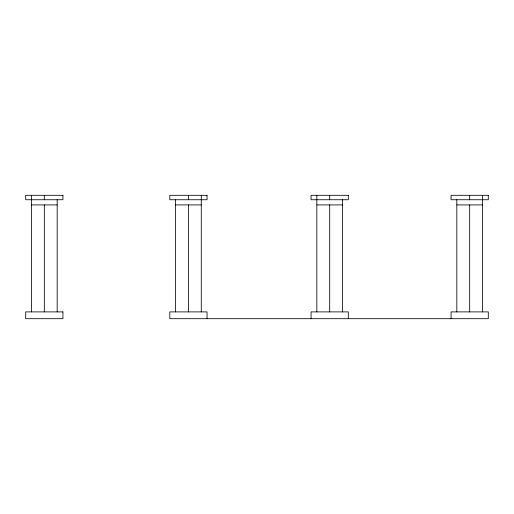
<?xml version="1.0" encoding="UTF-8"?>
<svg xmlns="http://www.w3.org/2000/svg" width="514" height="514" viewBox="0 0 514 514"><rect width="100%" height="100%" fill="white"/><g stroke="black" fill="none" stroke-linecap="round" stroke-linejoin="round"><path stroke-width="0.77" d="M31.463 204.913L57.176 204.913M175.57 204.913L201.276 204.913M316.836 204.913L342.549 204.913M456.824 204.913L482.537 204.913M482.537 195.307L482.537 311.895M469.68 195.307L469.68 199.74M469.68 204.913L469.68 311.895M456.824 199.74L456.824 311.895M451.067 318.693L451.067 311.895L488.3 311.895L488.3 318.693L169.806 318.693L169.806 311.895L207.039 311.895L207.039 318.693M348.312 318.693L348.312 311.895L311.073 311.895L311.073 318.693M342.549 199.74L342.549 311.895M329.692 195.307L329.692 199.74M329.692 204.913L329.692 311.895M316.836 195.307L316.836 311.895M201.276 195.307L201.276 311.895M188.426 195.307L188.426 199.74M188.426 204.913L188.426 311.895M175.57 199.74L175.57 311.895M57.176 199.74L57.176 311.895M44.32 195.307L44.32 199.74M44.32 204.913L44.32 311.895M31.463 195.307L31.463 311.895M62.933 195.307L25.7 195.307L25.7 199.74L62.933 199.74L62.933 195.307M207.039 195.307L169.806 195.307L169.806 199.74L207.039 199.74L207.039 195.307M348.312 195.307L311.073 195.307L311.073 199.74L348.312 199.74L348.312 195.307M488.3 195.307L451.067 195.307L451.067 199.74L488.3 199.74L488.3 195.307M62.933 311.895L25.7 311.895L25.7 318.693L62.933 318.693L62.933 311.895"/></g></svg>
